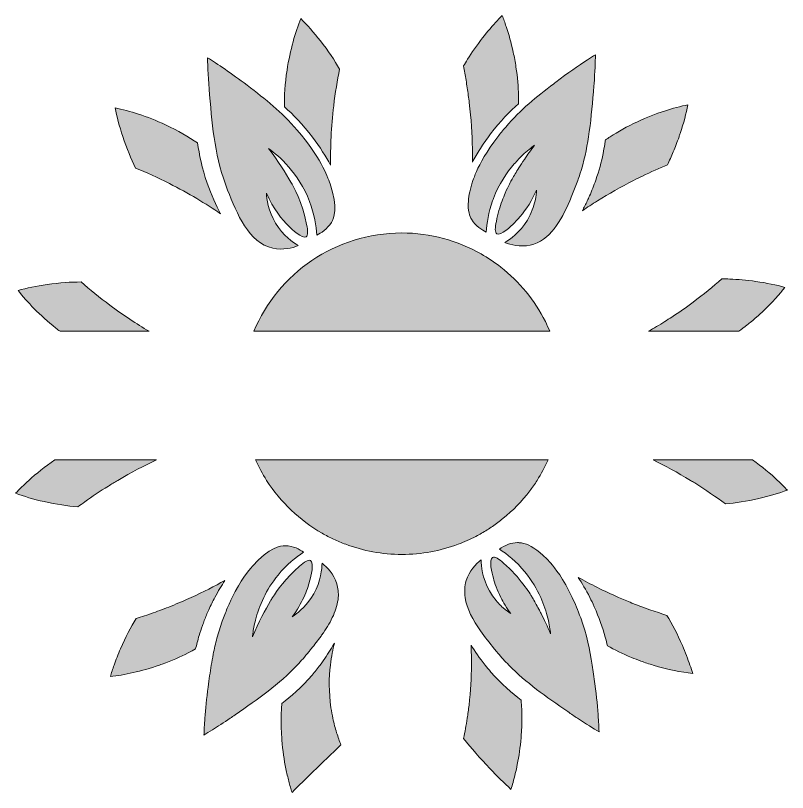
# Model space of a CAD drawing. Header units: inches. Extents: x -69 to 116, y 26 to 233.
# Drawn here: x -68.8 to 115.7, y 33.9 to 219.5 of the extents above; entities that cross this region are included whole.
import ezdxf

# ---------------------------------------------------------------- set-up
doc = ezdxf.new("R2010")
doc.units = ezdxf.units.IN
doc.header["$MEASUREMENT"] = 0
doc.layers.add('Layer 1', color=7, linetype='Continuous')

# ---------------------------------------------------------------- blocks, each defined once
blk = doc.blocks.new('block 3')
at = {"layer": 'Layer 1', "true_color": 0xfcbc38}
h = blk.add_hatch(color=40, dxfattribs=at)
h.dxf.hatch_style = 2
edge = h.paths.add_edge_path()
edge.add_spline(control_points=[(43.67, 167.76), (43.8, 169.8), (44.19, 172.39), (45.21, 175.23), (45.27, 175.41), (45.33, 175.6), (45.41, 175.79), (46.72, 179.22), (48.56, 181.94), (50.38, 184.03), (51.06, 184.82), (51.74, 185.51), (52.38, 186.12), (53.46, 187.13), (54.44, 187.91), (55.2, 188.47), (54.31, 187.3), (53.51, 186.18), (52.79, 185.12), (52.31, 184.41), (51.87, 183.73), (51.46, 183.08), (50.85, 182.11), (50.32, 181.2), (49.85, 180.39), (49.59, 179.92), (48.93, 178.76), (48.21, 177.07), (47.97, 176.51), (47.73, 175.89), (47.48, 175.23), (46.96, 173.79), (46.46, 172.13), (46.1, 170.29), (45.81, 168.84), (45.69, 167.68), (46.22, 167.35), (47.16, 166.77), (49.59, 169.15), (50.41, 169.96), (51.57, 171.09), (53.04, 172.79), (54.43, 175.23), (54.88, 176), (55.31, 176.86), (55.72, 177.79), (55.69, 177.18), (55.59, 176.28), (55.35, 175.23), (55.05, 173.88), (54.51, 172.28), (53.51, 170.62), (51.7, 167.6), (49.33, 165.97), (48.13, 165.25), (49.58, 164.69), (51.77, 164.1), (54.16, 164.64), (58.89, 165.69), (61.6, 170.47), (63.63, 175.23), (64.11, 176.34), (64.55, 177.45), (64.97, 178.51), (65.38, 179.54), (65.74, 180.55), (66.06, 181.55), (67.03, 184.57), (67.67, 187.51), (68.13, 190.5), (68.66, 193.94), (68.97, 197.46), (69.29, 201.25), (69.35, 201.93), (69.4, 202.57), (69.45, 203.2), (69.65, 206), (69.75, 208.37), (69.79, 210.13), (69.2, 209.76), (68.55, 209.35), (67.85, 208.89), (65.74, 207.52), (63.16, 205.75), (60.32, 203.57), (60.15, 203.44), (60, 203.32), (59.83, 203.2), (55.56, 199.92), (52.06, 197.19), (48.33, 192.81), (47.65, 192.01), (47.02, 191.25), (46.45, 190.5), (43.76, 187.02), (42.23, 184.18), (41.34, 182.19), (40.94, 181.29), (40.68, 180.56), (40.5, 180.03), (39.83, 178.06), (39.52, 176.49), (39.42, 175.23), (39.21, 172.76), (39.8, 171.47), (40.18, 170.81), (41.15, 169.15), (42.65, 168.24), (43.67, 167.76)], knot_values=[0, 0, 0, 0, 1, 1, 1, 2, 2, 2, 3, 3, 3, 4, 4, 4, 5, 5, 5, 6, 6, 6, 7, 7, 7, 8, 8, 8, 9, 9, 9, 10, 10, 10, 11, 11, 11, 12, 12, 12, 13, 13, 13, 14, 14, 14, 15, 15, 15, 16, 16, 16, 17, 17, 17, 18, 18, 18, 19, 19, 19, 20, 20, 20, 21, 21, 21, 22, 22, 22, 23, 23, 23, 24, 24, 24, 25, 25, 25, 26, 26, 26, 27, 27, 27, 28, 28, 28, 29, 29, 29, 30, 30, 30, 31, 31, 31, 32, 32, 32, 33, 33, 33, 34, 34, 34, 35, 35, 35, 36, 36, 36, 36], degree=3, periodic=1)
h = blk.add_hatch(color=40, dxfattribs=at)
h.dxf.hatch_style = 2
edge = h.paths.add_edge_path()
edge.add_spline(control_points=[(-18.12, 177.77), (-15.9, 172.16), (-13.14, 165.2), (-7.31, 163.89), (-4.91, 163.36), (-2.72, 163.94), (-1.27, 164.51), (-2.47, 165.23), (-4.84, 166.86), (-6.66, 169.88), (-8.44, 172.85), (-8.79, 175.66), (-8.87, 177.05), (-7.17, 173.18), (-5.08, 170.71), (-3.55, 169.22), (-2.74, 168.41), (-0.31, 166.03), (0.63, 166.61), (1.16, 166.93), (1.04, 168.09), (0.75, 169.55), (-0.28, 174.8), (-2.45, 178.69), (-3, 179.65), (-4.23, 181.82), (-5.98, 184.62), (-8.34, 187.72), (-5.92, 185.94), (-1.17, 181.91), (1.45, 175.05), (2.61, 171.99), (3.05, 169.19), (3.18, 167.02), (4.2, 167.5), (5.7, 168.41), (6.67, 170.07), (7.25, 171.06), (8.32, 173.48), (6.36, 179.29), (5.7, 181.24), (3.87, 185.8), (-1.47, 192.07), (-5.34, 196.61), (-8.96, 199.38), (-13.47, 202.83), (-17.26, 205.73), (-20.57, 207.91), (-22.93, 209.39), (-22.88, 207.23), (-22.76, 204.17), (-22.44, 200.51), (-21.73, 192.31), (-21.13, 185.4), (-18.12, 177.77)], knot_values=[0, 0, 0, 0, 1, 1, 1, 2, 2, 2, 3, 3, 3, 4, 4, 4, 5, 5, 5, 6, 6, 6, 7, 7, 7, 8, 8, 8, 9, 9, 9, 10, 10, 10, 11, 11, 11, 12, 12, 12, 13, 13, 13, 14, 14, 14, 15, 15, 15, 16, 16, 16, 17, 17, 17, 18, 18, 18, 18], degree=3, periodic=1)
h = blk.add_hatch(color=40, dxfattribs=at)
h.dxf.hatch_style = 2
edge = h.paths.add_edge_path()
edge.add_spline(control_points=[(70.53, 50.7), (70.51, 50.99), (70.49, 51.29), (70.47, 51.59), (70.32, 53.92), (70.07, 56.69), (69.65, 59.8), (69.44, 61.37), (69.23, 62.84), (69.01, 64.29), (68.43, 68.02), (67.71, 71.5), (66.26, 75.55), (65.59, 77.4), (64.91, 79.02), (64.24, 80.45), (62.11, 85), (60.09, 87.51), (59.05, 88.69), (56.61, 91.43), (54.69, 92.63), (53.29, 93.15), (52.83, 93.32), (52.42, 93.42), (52.07, 93.47), (51.72, 93.53), (51.42, 93.54), (51.19, 93.54), (50.39, 93.53), (49.65, 93.37), (49, 93.15), (48.1, 92.83), (47.35, 92.4), (46.82, 92.02), (48.64, 90.82), (50.85, 89.06), (52.93, 86.53), (54.59, 84.5), (55.8, 82.43), (56.69, 80.45), (57.49, 78.67), (58.03, 76.97), (58.4, 75.48), (58.77, 73.99), (58.96, 72.7), (59.07, 71.74), (58.31, 73.54), (57.54, 75.16), (56.8, 76.61), (56.62, 76.97), (56.43, 77.32), (56.25, 77.65), (55.71, 78.67), (55.19, 79.58), (54.71, 80.39), (54.7, 80.41), (54.69, 80.43), (54.68, 80.45), (54.07, 81.48), (51.78, 85.21), (47.81, 88.65), (46.69, 89.63), (45.74, 90.31), (45.19, 90.01), (44.23, 89.48), (45.09, 86.19), (45.38, 85.08), (45.71, 83.84), (46.24, 82.25), (47.15, 80.45), (47.76, 79.24), (48.54, 77.94), (49.55, 76.58), (49.08, 76.88), (48.43, 77.34), (47.71, 77.98), (47.35, 78.3), (46.98, 78.67), (46.6, 79.08), (46.22, 79.49), (45.84, 79.94), (45.46, 80.45), (45.1, 80.94), (44.75, 81.47), (44.42, 82.06), (42.7, 85.13), (42.46, 88), (42.43, 89.4), (41.22, 88.42), (39.62, 86.81), (38.9, 84.46), (38.49, 83.13), (38.44, 81.78), (38.64, 80.45), (39.04, 77.72), (40.53, 75.02), (42.29, 72.5), (43.34, 70.99), (44.5, 69.55), (45.58, 68.19), (45.87, 67.84), (46.15, 67.5), (46.44, 67.16), (47.3, 66.14), (48.17, 65.19), (49.06, 64.29), (49.06, 64.29), (49.06, 64.29), (49.06, 64.29), (53.28, 60.02), (57.9, 56.81), (63.18, 53.16), (63.98, 52.6), (64.75, 52.08), (65.49, 51.59), (67.53, 50.24), (69.29, 49.14), (70.64, 48.32), (70.61, 49.04), (70.58, 49.84), (70.53, 50.7)], knot_values=[0, 0, 0, 0, 1, 1, 1, 2, 2, 2, 3, 3, 3, 4, 4, 4, 5, 5, 5, 6, 6, 6, 7, 7, 7, 8, 8, 8, 9, 9, 9, 10, 10, 10, 11, 11, 11, 12, 12, 12, 13, 13, 13, 14, 14, 14, 15, 15, 15, 16, 16, 16, 17, 17, 17, 18, 18, 18, 19, 19, 19, 20, 20, 20, 21, 21, 21, 22, 22, 22, 23, 23, 23, 24, 24, 24, 25, 25, 25, 26, 26, 26, 27, 27, 27, 28, 28, 28, 29, 29, 29, 30, 30, 30, 31, 31, 31, 32, 32, 32, 33, 33, 33, 34, 34, 34, 35, 35, 35, 36, 36, 36, 37, 37, 37, 38, 38, 38, 39, 39, 39, 40, 40, 40, 40], degree=3, periodic=1)
h = blk.add_hatch(color=40, dxfattribs=at)
h.dxf.hatch_style = 2
edge = h.paths.add_edge_path()
edge.add_spline(control_points=[(4.43, 88.65), (4.4, 87.26), (4.16, 84.39), (2.44, 81.31), (2.27, 81.01), (2.09, 80.73), (1.91, 80.45), (0.3, 77.97), (-1.64, 76.52), (-2.69, 75.83), (-1.47, 77.48), (-0.59, 79.04), (0.06, 80.45), (0.76, 81.95), (1.19, 83.27), (1.47, 84.34), (1.76, 85.45), (2.63, 88.74), (1.66, 89.26), (1.11, 89.56), (0.17, 88.88), (-0.96, 87.91), (-4.25, 85.06), (-6.39, 82), (-7.37, 80.45), (-7.59, 80.1), (-7.76, 79.82), (-7.86, 79.64), (-9.13, 77.49), (-10.7, 74.59), (-12.22, 71), (-12.19, 71.25), (-12.15, 71.53), (-12.11, 71.83), (-11.98, 72.74), (-11.78, 73.83), (-11.47, 75.05), (-11.05, 76.67), (-10.43, 78.52), (-9.49, 80.45), (-8.64, 82.2), (-7.53, 84.01), (-6.08, 85.78), (-4, 88.32), (-1.78, 90.08), (0.04, 91.28), (-0.88, 91.92), (-2.42, 92.78), (-4.34, 92.79), (-5.49, 92.8), (-8.12, 92.52), (-12.19, 87.95), (-13.18, 86.84), (-15.03, 84.53), (-17.03, 80.45), (-17.42, 79.65), (-17.82, 78.79), (-18.21, 77.85), (-18.41, 77.38), (-18.61, 76.89), (-18.81, 76.38), (-19.01, 75.88), (-19.21, 75.35), (-19.4, 74.81), (-19.91, 73.39), (-20.33, 72.04), (-20.69, 70.73), (-21.04, 69.42), (-21.33, 68.14), (-21.58, 66.86), (-21.75, 66), (-21.9, 65.15), (-22.04, 64.29), (-22.31, 62.61), (-22.54, 60.89), (-22.79, 59.05), (-23.17, 56.27), (-23.41, 53.76), (-23.56, 51.59), (-23.62, 50.83), (-23.66, 50.12), (-23.7, 49.45), (-23.74, 48.78), (-23.77, 48.15), (-23.79, 47.58), (-23.19, 47.94), (-22.51, 48.36), (-21.77, 48.82), (-20.53, 49.6), (-19.09, 50.53), (-17.53, 51.59), (-17.13, 51.86), (-16.74, 52.13), (-16.33, 52.41), (-10.75, 56.28), (-5.89, 59.64), (-1.49, 64.29), (-1.02, 64.78), (-0.55, 65.29), (-0.09, 65.82), (0.37, 66.34), (0.82, 66.89), (1.27, 67.45), (1.46, 67.69), (1.65, 67.93), (1.85, 68.17), (2.63, 69.15), (3.43, 70.17), (4.19, 71.22), (4.38, 71.49), (4.56, 71.75), (4.75, 72.02), (5.67, 73.36), (6.51, 74.74), (7.14, 76.15), (7.77, 77.56), (8.2, 79), (8.31, 80.45), (8.39, 81.54), (8.29, 82.63), (7.95, 83.72), (7.23, 86.07), (5.64, 87.67), (4.43, 88.65)], knot_values=[0, 0, 0, 0, 1, 1, 1, 2, 2, 2, 3, 3, 3, 4, 4, 4, 5, 5, 5, 6, 6, 6, 7, 7, 7, 8, 8, 8, 9, 9, 9, 10, 10, 10, 11, 11, 11, 12, 12, 12, 13, 13, 13, 14, 14, 14, 15, 15, 15, 16, 16, 16, 17, 17, 17, 18, 18, 18, 19, 19, 19, 20, 20, 20, 21, 21, 21, 22, 22, 22, 23, 23, 23, 24, 24, 24, 25, 25, 25, 26, 26, 26, 27, 27, 27, 28, 28, 28, 29, 29, 29, 30, 30, 30, 31, 31, 31, 32, 32, 32, 33, 33, 33, 34, 34, 34, 35, 35, 35, 36, 36, 36, 37, 37, 37, 38, 38, 38, 39, 39, 39, 40, 40, 40, 41, 41, 41, 41], degree=3, periodic=1)
at = {"layer": 'Layer 1', "lineweight": 0}
for points, knots in [([(43.67, 167.76), (43.8, 169.8), (44.19, 172.39), (45.21, 175.23), (45.27, 175.41), (45.33, 175.6), (45.41, 175.79), (46.72, 179.22), (48.56, 181.94), (50.38, 184.03), (51.06, 184.82), (51.74, 185.51), (52.38, 186.12), (53.46, 187.13), (54.44, 187.91), (55.2, 188.47), (54.31, 187.3), (53.51, 186.18), (52.79, 185.12), (52.31, 184.41), (51.87, 183.73), (51.46, 183.08), (50.85, 182.11), (50.32, 181.2), (49.85, 180.39), (49.59, 179.92), (48.93, 178.76), (48.21, 177.07), (47.97, 176.51), (47.73, 175.89), (47.48, 175.23), (46.96, 173.79), (46.46, 172.13), (46.1, 170.29), (45.81, 168.84), (45.69, 167.68), (46.22, 167.35), (47.16, 166.77), (49.59, 169.15), (50.41, 169.96), (51.57, 171.09), (53.04, 172.79), (54.43, 175.23), (54.88, 176), (55.31, 176.86), (55.72, 177.79), (55.69, 177.18), (55.59, 176.28), (55.35, 175.23), (55.05, 173.88), (54.51, 172.28), (53.51, 170.62), (51.7, 167.6), (49.33, 165.97), (48.13, 165.25), (49.58, 164.69), (51.77, 164.1), (54.16, 164.64), (58.89, 165.69), (61.6, 170.47), (63.63, 175.23), (64.11, 176.34), (64.55, 177.45), (64.97, 178.51), (65.38, 179.54), (65.74, 180.55), (66.06, 181.55), (67.03, 184.57), (67.67, 187.51), (68.13, 190.5), (68.66, 193.94), (68.97, 197.46), (69.29, 201.25), (69.35, 201.93), (69.4, 202.57), (69.45, 203.2), (69.65, 206), (69.75, 208.37), (69.79, 210.13), (69.2, 209.76), (68.55, 209.35), (67.85, 208.89), (65.74, 207.52), (63.16, 205.75), (60.32, 203.57), (60.15, 203.44), (60, 203.32), (59.83, 203.2), (55.56, 199.92), (52.06, 197.19), (48.33, 192.81), (47.65, 192.01), (47.02, 191.25), (46.45, 190.5), (43.76, 187.02), (42.23, 184.18), (41.34, 182.19), (40.94, 181.29), (40.68, 180.56), (40.5, 180.03), (39.83, 178.06), (39.52, 176.49), (39.42, 175.23), (39.21, 172.76), (39.8, 171.47), (40.18, 170.81), (41.15, 169.15), (42.65, 168.24), (43.67, 167.76)], [0, 0, 0, 0, 1, 1, 1, 2, 2, 2, 3, 3, 3, 4, 4, 4, 5, 5, 5, 6, 6, 6, 7, 7, 7, 8, 8, 8, 9, 9, 9, 10, 10, 10, 11, 11, 11, 12, 12, 12, 13, 13, 13, 14, 14, 14, 15, 15, 15, 16, 16, 16, 17, 17, 17, 18, 18, 18, 19, 19, 19, 20, 20, 20, 21, 21, 21, 22, 22, 22, 23, 23, 23, 24, 24, 24, 25, 25, 25, 26, 26, 26, 27, 27, 27, 28, 28, 28, 29, 29, 29, 30, 30, 30, 31, 31, 31, 32, 32, 32, 33, 33, 33, 34, 34, 34, 35, 35, 35, 36, 36, 36, 36]), ([(-18.12, 177.77), (-15.9, 172.16), (-13.14, 165.2), (-7.31, 163.89), (-4.91, 163.36), (-2.72, 163.94), (-1.27, 164.51), (-2.47, 165.23), (-4.84, 166.86), (-6.66, 169.88), (-8.44, 172.85), (-8.79, 175.66), (-8.87, 177.05), (-7.17, 173.18), (-5.08, 170.71), (-3.55, 169.22), (-2.74, 168.41), (-0.31, 166.03), (0.63, 166.61), (1.16, 166.93), (1.04, 168.09), (0.75, 169.55), (-0.28, 174.8), (-2.45, 178.69), (-3, 179.65), (-4.23, 181.82), (-5.98, 184.62), (-8.34, 187.72), (-5.92, 185.94), (-1.17, 181.91), (1.45, 175.05), (2.61, 171.99), (3.05, 169.19), (3.18, 167.02), (4.2, 167.5), (5.7, 168.41), (6.67, 170.07), (7.25, 171.06), (8.32, 173.48), (6.36, 179.29), (5.7, 181.24), (3.87, 185.8), (-1.47, 192.07), (-5.34, 196.61), (-8.96, 199.38), (-13.47, 202.83), (-17.26, 205.73), (-20.57, 207.91), (-22.93, 209.39), (-22.88, 207.23), (-22.76, 204.17), (-22.44, 200.51), (-21.73, 192.31), (-21.13, 185.4), (-18.12, 177.77)], [0, 0, 0, 0, 1, 1, 1, 2, 2, 2, 3, 3, 3, 4, 4, 4, 5, 5, 5, 6, 6, 6, 7, 7, 7, 8, 8, 8, 9, 9, 9, 10, 10, 10, 11, 11, 11, 12, 12, 12, 13, 13, 13, 14, 14, 14, 15, 15, 15, 16, 16, 16, 17, 17, 17, 18, 18, 18, 18]), ([(70.53, 50.7), (70.51, 50.99), (70.49, 51.29), (70.47, 51.59), (70.32, 53.92), (70.07, 56.69), (69.65, 59.8), (69.44, 61.37), (69.23, 62.84), (69.01, 64.29), (68.43, 68.02), (67.71, 71.5), (66.26, 75.55), (65.59, 77.4), (64.91, 79.02), (64.24, 80.45), (62.11, 85), (60.09, 87.51), (59.05, 88.69), (56.61, 91.43), (54.69, 92.63), (53.29, 93.15), (52.83, 93.32), (52.42, 93.42), (52.07, 93.47), (51.72, 93.53), (51.42, 93.54), (51.19, 93.54), (50.39, 93.53), (49.65, 93.37), (49, 93.15), (48.1, 92.83), (47.35, 92.4), (46.82, 92.02), (48.64, 90.82), (50.85, 89.06), (52.93, 86.53), (54.59, 84.5), (55.8, 82.43), (56.69, 80.45), (57.49, 78.67), (58.03, 76.97), (58.4, 75.48), (58.77, 73.99), (58.96, 72.7), (59.07, 71.74), (58.31, 73.54), (57.54, 75.16), (56.8, 76.61), (56.62, 76.97), (56.43, 77.32), (56.25, 77.65), (55.71, 78.67), (55.19, 79.58), (54.71, 80.39), (54.7, 80.41), (54.69, 80.43), (54.68, 80.45), (54.07, 81.48), (51.78, 85.21), (47.81, 88.65), (46.69, 89.63), (45.74, 90.31), (45.19, 90.01), (44.23, 89.48), (45.09, 86.19), (45.38, 85.08), (45.71, 83.84), (46.24, 82.25), (47.15, 80.45), (47.76, 79.24), (48.54, 77.94), (49.55, 76.58), (49.08, 76.88), (48.43, 77.34), (47.71, 77.98), (47.35, 78.3), (46.98, 78.67), (46.6, 79.08), (46.22, 79.49), (45.84, 79.94), (45.46, 80.45), (45.1, 80.94), (44.75, 81.47), (44.42, 82.06), (42.7, 85.13), (42.46, 88), (42.43, 89.4), (41.22, 88.42), (39.62, 86.81), (38.9, 84.46), (38.49, 83.13), (38.44, 81.78), (38.64, 80.45), (39.04, 77.72), (40.53, 75.02), (42.29, 72.5), (43.34, 70.99), (44.5, 69.55), (45.58, 68.19), (45.87, 67.84), (46.15, 67.5), (46.44, 67.16), (47.3, 66.14), (48.17, 65.19), (49.06, 64.29), (49.06, 64.29), (49.06, 64.29), (49.06, 64.29), (53.28, 60.02), (57.9, 56.81), (63.18, 53.16), (63.98, 52.6), (64.75, 52.08), (65.49, 51.59), (67.53, 50.24), (69.29, 49.14), (70.64, 48.32), (70.61, 49.04), (70.58, 49.84), (70.53, 50.7)], [0, 0, 0, 0, 1, 1, 1, 2, 2, 2, 3, 3, 3, 4, 4, 4, 5, 5, 5, 6, 6, 6, 7, 7, 7, 8, 8, 8, 9, 9, 9, 10, 10, 10, 11, 11, 11, 12, 12, 12, 13, 13, 13, 14, 14, 14, 15, 15, 15, 16, 16, 16, 17, 17, 17, 18, 18, 18, 19, 19, 19, 20, 20, 20, 21, 21, 21, 22, 22, 22, 23, 23, 23, 24, 24, 24, 25, 25, 25, 26, 26, 26, 27, 27, 27, 28, 28, 28, 29, 29, 29, 30, 30, 30, 31, 31, 31, 32, 32, 32, 33, 33, 33, 34, 34, 34, 35, 35, 35, 36, 36, 36, 37, 37, 37, 38, 38, 38, 39, 39, 39, 40, 40, 40, 40]), ([(4.43, 88.65), (4.4, 87.26), (4.16, 84.39), (2.44, 81.31), (2.27, 81.01), (2.09, 80.73), (1.91, 80.45), (0.3, 77.97), (-1.64, 76.52), (-2.69, 75.83), (-1.47, 77.48), (-0.59, 79.04), (0.06, 80.45), (0.76, 81.95), (1.19, 83.27), (1.47, 84.34), (1.76, 85.45), (2.63, 88.74), (1.66, 89.26), (1.11, 89.56), (0.17, 88.88), (-0.96, 87.91), (-4.25, 85.06), (-6.39, 82), (-7.37, 80.45), (-7.59, 80.1), (-7.76, 79.82), (-7.86, 79.64), (-9.13, 77.49), (-10.7, 74.59), (-12.22, 71), (-12.19, 71.25), (-12.15, 71.53), (-12.11, 71.83), (-11.98, 72.74), (-11.78, 73.83), (-11.47, 75.05), (-11.05, 76.67), (-10.43, 78.52), (-9.49, 80.45), (-8.64, 82.2), (-7.53, 84.01), (-6.08, 85.78), (-4, 88.32), (-1.78, 90.08), (0.04, 91.28), (-0.88, 91.92), (-2.42, 92.78), (-4.34, 92.79), (-5.49, 92.8), (-8.12, 92.52), (-12.19, 87.95), (-13.18, 86.84), (-15.03, 84.53), (-17.03, 80.45), (-17.42, 79.65), (-17.82, 78.79), (-18.21, 77.85), (-18.41, 77.38), (-18.61, 76.89), (-18.81, 76.38), (-19.01, 75.88), (-19.21, 75.35), (-19.4, 74.81), (-19.91, 73.39), (-20.33, 72.04), (-20.69, 70.73), (-21.04, 69.42), (-21.33, 68.14), (-21.58, 66.86), (-21.75, 66), (-21.9, 65.15), (-22.04, 64.29), (-22.31, 62.61), (-22.54, 60.89), (-22.79, 59.05), (-23.17, 56.27), (-23.41, 53.76), (-23.56, 51.59), (-23.62, 50.83), (-23.66, 50.12), (-23.7, 49.45), (-23.74, 48.78), (-23.77, 48.15), (-23.79, 47.58), (-23.19, 47.94), (-22.51, 48.36), (-21.77, 48.82), (-20.53, 49.6), (-19.09, 50.53), (-17.53, 51.59), (-17.13, 51.86), (-16.74, 52.13), (-16.33, 52.41), (-10.75, 56.28), (-5.89, 59.64), (-1.49, 64.29), (-1.02, 64.78), (-0.55, 65.29), (-0.09, 65.82), (0.37, 66.34), (0.82, 66.89), (1.27, 67.45), (1.46, 67.69), (1.65, 67.93), (1.85, 68.17), (2.63, 69.15), (3.43, 70.17), (4.19, 71.22), (4.38, 71.49), (4.56, 71.75), (4.75, 72.02), (5.67, 73.36), (6.51, 74.74), (7.14, 76.15), (7.77, 77.56), (8.2, 79), (8.31, 80.45), (8.39, 81.54), (8.29, 82.63), (7.95, 83.72), (7.23, 86.07), (5.64, 87.67), (4.43, 88.65)], [0, 0, 0, 0, 1, 1, 1, 2, 2, 2, 3, 3, 3, 4, 4, 4, 5, 5, 5, 6, 6, 6, 7, 7, 7, 8, 8, 8, 9, 9, 9, 10, 10, 10, 11, 11, 11, 12, 12, 12, 13, 13, 13, 14, 14, 14, 15, 15, 15, 16, 16, 16, 17, 17, 17, 18, 18, 18, 19, 19, 19, 20, 20, 20, 21, 21, 21, 22, 22, 22, 23, 23, 23, 24, 24, 24, 25, 25, 25, 26, 26, 26, 27, 27, 27, 28, 28, 28, 29, 29, 29, 30, 30, 30, 31, 31, 31, 32, 32, 32, 33, 33, 33, 34, 34, 34, 35, 35, 35, 36, 36, 36, 37, 37, 37, 38, 38, 38, 39, 39, 39, 40, 40, 40, 41, 41, 41, 41])]:
    blk.add_open_spline(points, degree=3, knots=knots, dxfattribs=at)
blk = doc.blocks.new('block 4')
at = {"layer": 'Layer 1', "true_color": 0x965f44}
h = blk.add_hatch(color=25, dxfattribs=at)
h.dxf.hatch_style = 2
edge = h.paths.add_edge_path()
edge.add_spline(control_points=[(57.82, 146.37), (55.25, 151.46), (51.59, 155.9), (47.14, 159.38), (45.65, 160.54), (44.08, 161.6), (42.43, 162.53), (36.85, 165.7), (30.39, 167.53), (23.51, 167.53), (23.51, 167.53), (23.51, 167.53), (23.51, 167.53), (7.59, 167.53), (-6.07, 157.84), (-11.89, 144.04), (-11.89, 144.04), (58.86, 144.04), (58.86, 144.04), (58.53, 144.83), (58.2, 145.61), (57.82, 146.37)], knot_values=[0, 0, 0, 0, 1, 1, 1, 2, 2, 2, 3, 3, 3, 4, 4, 4, 5, 5, 5, 6, 6, 6, 7, 7, 7, 7], degree=3, periodic=1)
h = blk.add_hatch(color=25, dxfattribs=at)
h.dxf.hatch_style = 2
edge = h.paths.add_edge_path()
edge.add_spline(control_points=[(-8.81, 108.42), (-5.48, 103.22), (-0.92, 98.87), (4.46, 95.79), (5.36, 95.28), (6.27, 94.8), (7.21, 94.36), (7.68, 94.14), (8.16, 93.92), (8.64, 93.72), (9.12, 93.52), (9.6, 93.33), (10.09, 93.15), (10.09, 93.15), (10.09, 93.15), (10.09, 93.15), (14.27, 91.59), (18.79, 90.73), (23.51, 90.73), (28.23, 90.73), (32.76, 91.58), (36.94, 93.15), (36.94, 93.15), (36.94, 93.15), (36.94, 93.15), (38.41, 93.69), (39.83, 94.33), (41.21, 95.05), (42.13, 95.53), (43.02, 96.04), (43.9, 96.59), (44.77, 97.14), (45.62, 97.72), (46.44, 98.33), (46.85, 98.64), (47.26, 98.96), (47.66, 99.28), (50.05, 101.22), (52.21, 103.44), (54.07, 105.9), (54.69, 106.71), (55.28, 107.56), (55.84, 108.42), (56.84, 109.98), (57.69, 111.62), (58.46, 113.31), (58.46, 113.31), (-11.43, 113.31), (-11.43, 113.31), (-10.66, 111.62), (-9.81, 109.97), (-8.81, 108.42)], knot_values=[0, 0, 0, 0, 1, 1, 1, 2, 2, 2, 3, 3, 3, 4, 4, 4, 5, 5, 5, 6, 6, 6, 7, 7, 7, 8, 8, 8, 9, 9, 9, 10, 10, 10, 11, 11, 11, 12, 12, 12, 13, 13, 13, 14, 14, 14, 15, 15, 15, 16, 16, 16, 17, 17, 17, 17], degree=3, periodic=1)
at = {"layer": 'Layer 1', "lineweight": 0}
for points, knots in [([(57.82, 146.37), (55.25, 151.46), (51.59, 155.9), (47.14, 159.38), (45.65, 160.54), (44.08, 161.6), (42.43, 162.53), (36.85, 165.7), (30.39, 167.53), (23.51, 167.53), (23.51, 167.53), (23.51, 167.53), (23.51, 167.53), (7.59, 167.53), (-6.07, 157.84), (-11.89, 144.04), (-11.89, 144.04), (58.86, 144.04), (58.86, 144.04), (58.53, 144.83), (58.2, 145.61), (57.82, 146.37)], [0, 0, 0, 0, 1, 1, 1, 2, 2, 2, 3, 3, 3, 4, 4, 4, 5, 5, 5, 6, 6, 6, 7, 7, 7, 7]), ([(-8.81, 108.42), (-5.48, 103.22), (-0.92, 98.87), (4.46, 95.79), (5.36, 95.28), (6.27, 94.8), (7.21, 94.36), (7.68, 94.14), (8.16, 93.92), (8.64, 93.72), (9.12, 93.52), (9.6, 93.33), (10.09, 93.15), (10.09, 93.15), (10.09, 93.15), (10.09, 93.15), (14.27, 91.59), (18.79, 90.73), (23.51, 90.73), (28.23, 90.73), (32.76, 91.58), (36.94, 93.15), (36.94, 93.15), (36.94, 93.15), (36.94, 93.15), (38.41, 93.69), (39.83, 94.33), (41.21, 95.05), (42.13, 95.53), (43.02, 96.04), (43.9, 96.59), (44.77, 97.14), (45.62, 97.72), (46.44, 98.33), (46.85, 98.64), (47.26, 98.96), (47.66, 99.28), (50.05, 101.22), (52.21, 103.44), (54.07, 105.9), (54.69, 106.71), (55.28, 107.56), (55.84, 108.42), (56.84, 109.98), (57.69, 111.62), (58.46, 113.31), (58.46, 113.31), (-11.43, 113.31), (-11.43, 113.31), (-10.66, 111.62), (-9.81, 109.97), (-8.81, 108.42)], [0, 0, 0, 0, 1, 1, 1, 2, 2, 2, 3, 3, 3, 4, 4, 4, 5, 5, 5, 6, 6, 6, 7, 7, 7, 8, 8, 8, 9, 9, 9, 10, 10, 10, 11, 11, 11, 12, 12, 12, 13, 13, 13, 14, 14, 14, 15, 15, 15, 16, 16, 16, 17, 17, 17, 17])]:
    blk.add_open_spline(points, degree=3, knots=knots, dxfattribs=at)
blk = doc.blocks.new('block 5')
at = {"layer": 'Layer 1', "true_color": 0xffcc25}
h = blk.add_hatch(color=40, dxfattribs=at)
h.dxf.hatch_style = 2
edge = h.paths.add_edge_path()
edge.add_spline(control_points=[(39.4, 200.38), (39.48, 199.82), (39.55, 199.25), (39.62, 198.67), (40.08, 194.77), (40.31, 191.1), (40.37, 187.69), (40.38, 187.14), (40.39, 186.59), (40.39, 186.05), (40.39, 185.52), (40.39, 184.98), (40.38, 184.46), (40.38, 184.46), (40.38, 184.46), (40.38, 184.46), (40.93, 185.48), (41.55, 186.56), (42.27, 187.69), (42.98, 188.82), (43.79, 189.99), (44.7, 191.19), (47, 194.22), (49.36, 196.6), (51.42, 198.42), (51.43, 199.05), (51.42, 199.71), (51.4, 200.38), (51.34, 202.46), (51.16, 204.74), (50.79, 207.17), (50.6, 208.4), (50.39, 209.58), (50.14, 210.71), (49.65, 212.97), (49.06, 215.03), (48.44, 216.87), (48.13, 217.8), (47.81, 218.67), (47.49, 219.48), (47.11, 219.1), (46.73, 218.71), (46.35, 218.3), (45.19, 217.06), (43.99, 215.68), (42.8, 214.15), (41.41, 212.38), (40.21, 210.65), (39.19, 209.02), (38.85, 208.48), (38.53, 207.95), (38.23, 207.43), (38.45, 206.32), (38.66, 205.18), (38.86, 204), (39.05, 202.83), (39.24, 201.62), (39.4, 200.38)], knot_values=[0, 0, 0, 0, 1, 1, 1, 2, 2, 2, 3, 3, 3, 4, 4, 4, 5, 5, 5, 6, 6, 6, 7, 7, 7, 8, 8, 8, 9, 9, 9, 10, 10, 10, 11, 11, 11, 12, 12, 12, 13, 13, 13, 14, 14, 14, 15, 15, 15, 16, 16, 16, 17, 17, 17, 18, 18, 18, 19, 19, 19, 19], degree=3, periodic=1)
h = blk.add_hatch(color=40, dxfattribs=at)
h.dxf.hatch_style = 2
edge = h.paths.add_edge_path()
edge.add_spline(control_points=[(2.16, 190.44), (3.97, 188.05), (5.38, 185.76), (6.47, 183.72), (6.42, 188), (6.62, 192.77), (7.23, 197.93), (7.6, 201.04), (8.08, 203.96), (8.63, 206.68), (7.41, 208.76), (5.91, 211.04), (4.06, 213.41), (2.46, 215.45), (0.87, 217.22), (-0.64, 218.74), (-1.91, 215.48), (-3.19, 211.34), (-3.93, 206.43), (-4.42, 203.2), (-4.58, 200.25), (-4.57, 197.68), (-2.51, 195.85), (-0.15, 193.47), (2.16, 190.44)], knot_values=[0, 0, 0, 0, 1, 1, 1, 2, 2, 2, 3, 3, 3, 4, 4, 4, 5, 5, 5, 6, 6, 6, 7, 7, 7, 8, 8, 8, 8], degree=3, periodic=1)
h = blk.add_hatch(color=40, dxfattribs=at)
h.dxf.hatch_style = 2
edge = h.paths.add_edge_path()
edge.add_spline(control_points=[(-40.12, 183.04), (-37.55, 181.99), (-34.85, 180.77), (-32.06, 179.35), (-27.43, 177.01), (-23.35, 174.53), (-19.81, 172.12), (-20.9, 174.15), (-22.03, 176.6), (-23.02, 179.43), (-24.26, 183.03), (-24.94, 186.31), (-25.31, 189.04), (-27.45, 190.47), (-29.99, 191.98), (-32.95, 193.36), (-37.45, 195.46), (-41.61, 196.69), (-45.03, 197.43), (-44.6, 195.34), (-44.01, 193.03), (-43.19, 190.57), (-42.24, 187.72), (-41.18, 185.2), (-40.12, 183.04)], knot_values=[0, 0, 0, 0, 1, 1, 1, 2, 2, 2, 3, 3, 3, 4, 4, 4, 5, 5, 5, 6, 6, 6, 7, 7, 7, 8, 8, 8, 8], degree=3, periodic=1)
h = blk.add_hatch(color=40, dxfattribs=at)
h.dxf.hatch_style = 2
edge = h.paths.add_edge_path()
edge.add_spline(control_points=[(78.91, 180.1), (79.61, 180.45), (80.31, 180.79), (80.99, 181.12), (83.05, 182.11), (85.05, 183), (86.98, 183.79), (87.21, 184.27), (87.45, 184.78), (87.69, 185.3), (88.16, 186.35), (88.63, 187.48), (89.09, 188.67), (89.32, 189.26), (89.54, 189.88), (89.76, 190.5), (89.85, 190.78), (89.95, 191.04), (90.04, 191.31), (90.86, 193.78), (91.45, 196.09), (91.88, 198.17), (88.46, 197.43), (84.3, 196.2), (79.81, 194.1), (77.34, 192.95), (75.18, 191.72), (73.28, 190.5), (72.91, 190.26), (72.52, 190.02), (72.17, 189.78), (72.12, 189.44), (72.07, 189.09), (72.01, 188.73), (71.9, 188.02), (71.76, 187.27), (71.6, 186.49), (71.2, 184.55), (70.65, 182.42), (69.87, 180.18), (69.4, 178.81), (68.89, 177.55), (68.37, 176.37), (68.19, 175.98), (68.02, 175.6), (67.84, 175.23), (67.45, 174.39), (67.05, 173.59), (66.66, 172.86), (67.81, 173.64), (69.03, 174.43), (70.29, 175.23), (72.92, 176.87), (75.79, 178.51), (78.91, 180.1)], knot_values=[0, 0, 0, 0, 1, 1, 1, 2, 2, 2, 3, 3, 3, 4, 4, 4, 5, 5, 5, 6, 6, 6, 7, 7, 7, 8, 8, 8, 9, 9, 9, 10, 10, 10, 11, 11, 11, 12, 12, 12, 13, 13, 13, 14, 14, 14, 15, 15, 15, 16, 16, 16, 17, 17, 17, 18, 18, 18, 18], degree=3, periodic=1)
h = blk.add_hatch(color=40, dxfattribs=at)
h.dxf.hatch_style = 2
edge = h.paths.add_edge_path()
edge.add_spline(control_points=[(86.36, 146.37), (85.04, 145.53), (83.76, 144.77), (82.5, 144.04), (82.5, 144.04), (104.05, 144.04), (104.05, 144.04), (104.71, 144.52), (105.38, 145.02), (106.05, 145.55), (106.39, 145.82), (106.72, 146.1), (107.04, 146.37), (107.47, 146.72), (107.88, 147.07), (108.28, 147.43), (109.49, 148.49), (110.59, 149.54), (111.59, 150.58), (111.92, 150.92), (112.25, 151.27), (112.56, 151.6), (113.18, 152.28), (113.76, 152.94), (114.3, 153.59), (114.57, 153.91), (114.83, 154.23), (115.08, 154.54), (113.02, 155.09), (110.69, 155.59), (108.12, 155.96), (105.89, 156.28), (103.8, 156.45), (101.88, 156.53), (101.24, 156.55), (100.62, 156.57), (100.02, 156.57), (97.93, 154.74), (95.63, 152.87), (93.12, 151.01), (91.39, 149.72), (89.69, 148.54), (88.02, 147.44), (87.46, 147.07), (86.91, 146.72), (86.36, 146.37)], knot_values=[0, 0, 0, 0, 1, 1, 1, 2, 2, 2, 3, 3, 3, 4, 4, 4, 5, 5, 5, 6, 6, 6, 7, 7, 7, 8, 8, 8, 9, 9, 9, 10, 10, 10, 11, 11, 11, 12, 12, 12, 13, 13, 13, 14, 14, 14, 15, 15, 15, 15], degree=3, periodic=1)
h = blk.add_hatch(color=40, dxfattribs=at)
h.dxf.hatch_style = 2
edge = h.paths.add_edge_path()
edge.add_spline(control_points=[(-59.19, 144.81), (-58.85, 144.54), (-58.52, 144.3), (-58.18, 144.04), (-58.18, 144.04), (-36.92, 144.04), (-36.92, 144.04), (-39.91, 145.82), (-43.05, 147.87), (-46.26, 150.26), (-48.78, 152.13), (-51.07, 154), (-53.16, 155.83), (-55.56, 155.81), (-58.29, 155.64), (-61.27, 155.21), (-63.84, 154.85), (-66.17, 154.34), (-68.23, 153.79), (-66.04, 151.07), (-63.08, 147.89), (-59.19, 144.81)], knot_values=[0, 0, 0, 0, 1, 1, 1, 2, 2, 2, 3, 3, 3, 4, 4, 4, 5, 5, 5, 6, 6, 6, 7, 7, 7, 7], degree=3, periodic=1)
h = blk.add_hatch(color=40, dxfattribs=at)
h.dxf.hatch_style = 2
edge = h.paths.add_edge_path()
edge.add_spline(control_points=[(-35.13, 113.31), (-35.13, 113.31), (-59.43, 113.31), (-59.43, 113.31), (-61.8, 111.7), (-63.87, 110.03), (-65.65, 108.42), (-66.83, 107.36), (-67.89, 106.31), (-68.82, 105.33), (-66.81, 104.61), (-64.53, 103.92), (-62, 103.35), (-59.07, 102.68), (-56.36, 102.29), (-53.97, 102.07), (-53.41, 102.49), (-52.84, 102.9), (-52.26, 103.32), (-50.51, 104.56), (-48.64, 105.82), (-46.64, 107.06), (-45.88, 107.53), (-45.13, 107.98), (-44.39, 108.42), (-41.17, 110.33), (-38.06, 111.93), (-35.13, 113.31)], knot_values=[0, 0, 0, 0, 1, 1, 1, 2, 2, 2, 3, 3, 3, 4, 4, 4, 5, 5, 5, 6, 6, 6, 7, 7, 7, 8, 8, 8, 9, 9, 9, 9], degree=3, periodic=1)
h = blk.add_hatch(color=40, dxfattribs=at)
h.dxf.hatch_style = 2
edge = h.paths.add_edge_path()
edge.add_spline(control_points=[(113.31, 108.42), (111.61, 110.02), (109.62, 111.68), (107.34, 113.31), (107.34, 113.31), (83.55, 113.31), (83.55, 113.31), (86.4, 111.92), (89.39, 110.3), (92.48, 108.42), (92.82, 108.22), (93.16, 108.02), (93.5, 107.8), (96.15, 106.15), (98.59, 104.47), (100.83, 102.82), (103.22, 103.03), (105.92, 103.42), (108.85, 104.09), (111.38, 104.66), (113.66, 105.36), (115.67, 106.07), (114.96, 106.82), (114.17, 107.62), (113.31, 108.42)], knot_values=[0, 0, 0, 0, 1, 1, 1, 2, 2, 2, 3, 3, 3, 4, 4, 4, 5, 5, 5, 6, 6, 6, 7, 7, 7, 8, 8, 8, 8], degree=3, periodic=1)
h = blk.add_hatch(color=40, dxfattribs=at)
h.dxf.hatch_style = 2
edge = h.paths.add_edge_path()
edge.add_spline(control_points=[(-31.64, 78.38), (-33.1, 77.8), (-34.52, 77.26), (-35.92, 76.77), (-37.31, 76.28), (-38.67, 75.83), (-40, 75.42), (-41.24, 73.37), (-42.53, 70.96), (-43.72, 68.2), (-44.02, 67.52), (-44.29, 66.86), (-44.54, 66.2), (-44.8, 65.55), (-45.03, 64.91), (-45.25, 64.29), (-45.59, 63.33), (-45.9, 62.41), (-46.16, 61.53), (-42.85, 61.94), (-38.83, 62.75), (-34.42, 64.29), (-34.42, 64.29), (-34.42, 64.29), (-34.42, 64.29), (-34.2, 64.36), (-33.99, 64.43), (-33.77, 64.51), (-31.47, 65.35), (-29.39, 66.27), (-27.55, 67.2), (-26.93, 67.51), (-26.34, 67.83), (-25.78, 68.14), (-25.55, 69.14), (-25.27, 70.22), (-24.93, 71.36), (-24.7, 72.12), (-24.44, 72.91), (-24.16, 73.72), (-24.01, 74.12), (-23.86, 74.53), (-23.7, 74.95), (-23.38, 75.78), (-23.03, 76.63), (-22.64, 77.5), (-22.4, 78.02), (-22.16, 78.53), (-21.92, 79.02), (-21.68, 79.51), (-21.43, 79.99), (-21.18, 80.45), (-20.39, 81.95), (-19.58, 83.31), (-18.8, 84.5), (-21.23, 83.14), (-23.91, 81.77), (-26.81, 80.45), (-28.36, 79.74), (-29.96, 79.05), (-31.64, 78.38)], knot_values=[0, 0, 0, 0, 1, 1, 1, 2, 2, 2, 3, 3, 3, 4, 4, 4, 5, 5, 5, 6, 6, 6, 7, 7, 7, 8, 8, 8, 9, 9, 9, 10, 10, 10, 11, 11, 11, 12, 12, 12, 13, 13, 13, 14, 14, 14, 15, 15, 15, 16, 16, 16, 17, 17, 17, 18, 18, 18, 19, 19, 19, 20, 20, 20, 20], degree=3, periodic=1)
h = blk.add_hatch(color=40, dxfattribs=at)
h.dxf.hatch_style = 2
edge = h.paths.add_edge_path()
edge.add_spline(control_points=[(90.58, 68.94), (89.38, 71.7), (88.09, 74.11), (86.85, 76.17), (84.2, 76.99), (81.4, 77.96), (78.5, 79.12), (77.41, 79.56), (76.36, 80), (75.33, 80.45), (71.78, 82), (68.55, 83.63), (65.65, 85.25), (66.56, 83.86), (67.51, 82.26), (68.43, 80.45), (68.79, 79.74), (69.15, 79.01), (69.49, 78.24), (70.66, 75.64), (71.5, 73.18), (72.1, 70.99), (72.31, 70.25), (72.48, 69.55), (72.63, 68.88), (74.32, 67.95), (76.25, 67), (78.4, 66.12), (79.12, 65.82), (79.86, 65.53), (80.63, 65.25), (81.62, 64.89), (82.59, 64.58), (83.54, 64.29), (83.54, 64.29), (83.54, 64.29), (83.54, 64.29), (87.06, 63.22), (90.29, 62.61), (93.02, 62.27), (92.82, 62.92), (92.6, 63.6), (92.37, 64.29), (91.87, 65.76), (91.28, 67.32), (90.58, 68.94)], knot_values=[0, 0, 0, 0, 1, 1, 1, 2, 2, 2, 3, 3, 3, 4, 4, 4, 5, 5, 5, 6, 6, 6, 7, 7, 7, 8, 8, 8, 9, 9, 9, 10, 10, 10, 11, 11, 11, 12, 12, 12, 13, 13, 13, 14, 14, 14, 15, 15, 15, 15], degree=3, periodic=1)
h = blk.add_hatch(color=40, dxfattribs=at)
h.dxf.hatch_style = 2
edge = h.paths.add_edge_path()
edge.add_spline(control_points=[(7.02, 51.59), (6.85, 52.38), (6.7, 53.2), (6.57, 54.06), (6.01, 57.89), (6.09, 61.36), (6.43, 64.29), (6.55, 65.31), (6.7, 66.27), (6.86, 67.15), (7.03, 68.03), (7.21, 68.84), (7.39, 69.56), (7.17, 69.17), (6.94, 68.76), (6.69, 68.34), (5.93, 67.07), (5.03, 65.71), (3.97, 64.29), (3.38, 63.5), (2.74, 62.7), (2.04, 61.88), (-0.49, 58.94), (-3.04, 56.74), (-5.18, 55.14), (-5.26, 54.03), (-5.31, 52.84), (-5.33, 51.59), (-5.35, 49.95), (-5.31, 48.21), (-5.16, 46.36), (-4.97, 43.89), (-4.62, 41.6), (-4.2, 39.51), (-4.09, 38.98), (-3.98, 38.47), (-3.86, 37.98), (-3.63, 36.98), (-3.38, 36.04), (-3.13, 35.15), (-3, 34.7), (-2.87, 34.27), (-2.74, 33.86), (-1.08, 35.51), (0.61, 37.17), (2.32, 38.84), (4.54, 41), (6.75, 43.13), (8.95, 45.21), (8.6, 46.1), (8.25, 47.08), (7.92, 48.14), (7.59, 49.21), (7.28, 50.36), (7.02, 51.59)], knot_values=[0, 0, 0, 0, 1, 1, 1, 2, 2, 2, 3, 3, 3, 4, 4, 4, 5, 5, 5, 6, 6, 6, 7, 7, 7, 8, 8, 8, 9, 9, 9, 10, 10, 10, 11, 11, 11, 12, 12, 12, 13, 13, 13, 14, 14, 14, 15, 15, 15, 16, 16, 16, 17, 17, 17, 18, 18, 18, 18], degree=3, periodic=1)
h = blk.add_hatch(color=40, dxfattribs=at)
h.dxf.hatch_style = 2
edge = h.paths.add_edge_path()
edge.add_spline(control_points=[(44.81, 62.63), (44.32, 63.18), (43.86, 63.74), (43.42, 64.29), (42.08, 65.95), (40.96, 67.56), (40.04, 69.03), (40.11, 67.53), (40.15, 65.94), (40.14, 64.29), (40.12, 61.32), (39.95, 58.11), (39.56, 54.71), (39.43, 53.64), (39.28, 52.61), (39.13, 51.59), (38.87, 49.91), (38.58, 48.3), (38.25, 46.77), (40.11, 44.46), (42.19, 42.04), (44.54, 39.58), (46.25, 37.78), (47.94, 36.12), (49.59, 34.6), (49.76, 35.13), (49.92, 35.69), (50.08, 36.27), (50.27, 36.94), (50.45, 37.63), (50.63, 38.36), (50.8, 39.07), (50.96, 39.8), (51.11, 40.55), (51.5, 42.51), (51.81, 44.64), (52, 46.93), (52.01, 46.99), (52.01, 47.05), (52.02, 47.11), (52.08, 47.89), (52.12, 48.66), (52.15, 49.41), (52.18, 50.15), (52.19, 50.88), (52.19, 51.59), (52.19, 53.12), (52.13, 54.56), (52.03, 55.89), (49.85, 57.56), (47.33, 59.77), (44.81, 62.63)], knot_values=[0, 0, 0, 0, 1, 1, 1, 2, 2, 2, 3, 3, 3, 4, 4, 4, 5, 5, 5, 6, 6, 6, 7, 7, 7, 8, 8, 8, 9, 9, 9, 10, 10, 10, 11, 11, 11, 12, 12, 12, 13, 13, 13, 14, 14, 14, 15, 15, 15, 16, 16, 16, 17, 17, 17, 17], degree=3, periodic=1)
at = {"layer": 'Layer 1', "lineweight": 0}
for points, knots in [([(39.4, 200.38), (39.48, 199.82), (39.55, 199.25), (39.62, 198.67), (40.08, 194.77), (40.31, 191.1), (40.37, 187.69), (40.38, 187.14), (40.39, 186.59), (40.39, 186.05), (40.39, 185.52), (40.39, 184.98), (40.38, 184.46), (40.38, 184.46), (40.38, 184.46), (40.38, 184.46), (40.93, 185.48), (41.55, 186.56), (42.27, 187.69), (42.98, 188.82), (43.79, 189.99), (44.7, 191.19), (47, 194.22), (49.36, 196.6), (51.42, 198.42), (51.43, 199.05), (51.42, 199.71), (51.4, 200.38), (51.34, 202.46), (51.16, 204.74), (50.79, 207.17), (50.6, 208.4), (50.39, 209.58), (50.14, 210.71), (49.65, 212.97), (49.06, 215.03), (48.44, 216.87), (48.13, 217.8), (47.81, 218.67), (47.49, 219.48), (47.11, 219.1), (46.73, 218.71), (46.35, 218.3), (45.19, 217.06), (43.99, 215.68), (42.8, 214.15), (41.41, 212.38), (40.21, 210.65), (39.19, 209.02), (38.85, 208.48), (38.53, 207.95), (38.23, 207.43), (38.45, 206.32), (38.66, 205.18), (38.86, 204), (39.05, 202.83), (39.24, 201.62), (39.4, 200.38)], [0, 0, 0, 0, 1, 1, 1, 2, 2, 2, 3, 3, 3, 4, 4, 4, 5, 5, 5, 6, 6, 6, 7, 7, 7, 8, 8, 8, 9, 9, 9, 10, 10, 10, 11, 11, 11, 12, 12, 12, 13, 13, 13, 14, 14, 14, 15, 15, 15, 16, 16, 16, 17, 17, 17, 18, 18, 18, 19, 19, 19, 19]), ([(2.16, 190.44), (3.97, 188.05), (5.38, 185.76), (6.47, 183.72), (6.42, 188), (6.62, 192.77), (7.23, 197.93), (7.6, 201.04), (8.08, 203.96), (8.63, 206.68), (7.41, 208.76), (5.91, 211.04), (4.06, 213.41), (2.46, 215.45), (0.87, 217.22), (-0.64, 218.74), (-1.91, 215.48), (-3.19, 211.34), (-3.93, 206.43), (-4.42, 203.2), (-4.58, 200.25), (-4.57, 197.68), (-2.51, 195.85), (-0.15, 193.47), (2.16, 190.44)], [0, 0, 0, 0, 1, 1, 1, 2, 2, 2, 3, 3, 3, 4, 4, 4, 5, 5, 5, 6, 6, 6, 7, 7, 7, 8, 8, 8, 8]), ([(-40.12, 183.04), (-37.55, 181.99), (-34.85, 180.77), (-32.06, 179.35), (-27.43, 177.01), (-23.35, 174.53), (-19.81, 172.12), (-20.9, 174.15), (-22.03, 176.6), (-23.02, 179.43), (-24.26, 183.03), (-24.94, 186.31), (-25.31, 189.04), (-27.45, 190.47), (-29.99, 191.98), (-32.95, 193.36), (-37.45, 195.46), (-41.61, 196.69), (-45.03, 197.43), (-44.6, 195.34), (-44.01, 193.03), (-43.19, 190.57), (-42.24, 187.72), (-41.18, 185.2), (-40.12, 183.04)], [0, 0, 0, 0, 1, 1, 1, 2, 2, 2, 3, 3, 3, 4, 4, 4, 5, 5, 5, 6, 6, 6, 7, 7, 7, 8, 8, 8, 8]), ([(78.91, 180.1), (79.61, 180.45), (80.31, 180.79), (80.99, 181.12), (83.05, 182.11), (85.05, 183), (86.98, 183.79), (87.21, 184.27), (87.45, 184.78), (87.69, 185.3), (88.16, 186.35), (88.63, 187.48), (89.09, 188.67), (89.32, 189.26), (89.54, 189.88), (89.76, 190.5), (89.85, 190.78), (89.95, 191.04), (90.04, 191.31), (90.86, 193.78), (91.45, 196.09), (91.88, 198.17), (88.46, 197.43), (84.3, 196.2), (79.81, 194.1), (77.34, 192.95), (75.18, 191.72), (73.28, 190.5), (72.91, 190.26), (72.52, 190.02), (72.17, 189.78), (72.12, 189.44), (72.07, 189.09), (72.01, 188.73), (71.9, 188.02), (71.76, 187.27), (71.6, 186.49), (71.2, 184.55), (70.65, 182.42), (69.87, 180.18), (69.4, 178.81), (68.89, 177.55), (68.37, 176.37), (68.19, 175.98), (68.02, 175.6), (67.84, 175.23), (67.45, 174.39), (67.05, 173.59), (66.66, 172.86), (67.81, 173.64), (69.03, 174.43), (70.29, 175.23), (72.92, 176.87), (75.79, 178.51), (78.91, 180.1)], [0, 0, 0, 0, 1, 1, 1, 2, 2, 2, 3, 3, 3, 4, 4, 4, 5, 5, 5, 6, 6, 6, 7, 7, 7, 8, 8, 8, 9, 9, 9, 10, 10, 10, 11, 11, 11, 12, 12, 12, 13, 13, 13, 14, 14, 14, 15, 15, 15, 16, 16, 16, 17, 17, 17, 18, 18, 18, 18]), ([(86.36, 146.37), (85.04, 145.53), (83.76, 144.77), (82.5, 144.04), (82.5, 144.04), (104.05, 144.04), (104.05, 144.04), (104.71, 144.52), (105.38, 145.02), (106.05, 145.55), (106.39, 145.82), (106.72, 146.1), (107.04, 146.37), (107.47, 146.72), (107.88, 147.07), (108.28, 147.43), (109.49, 148.49), (110.59, 149.54), (111.59, 150.58), (111.92, 150.92), (112.25, 151.27), (112.56, 151.6), (113.18, 152.28), (113.76, 152.94), (114.3, 153.59), (114.57, 153.91), (114.83, 154.23), (115.08, 154.54), (113.02, 155.09), (110.69, 155.59), (108.12, 155.96), (105.89, 156.28), (103.8, 156.45), (101.88, 156.53), (101.24, 156.55), (100.62, 156.57), (100.02, 156.57), (97.93, 154.74), (95.63, 152.87), (93.12, 151.01), (91.39, 149.72), (89.69, 148.54), (88.02, 147.44), (87.46, 147.07), (86.91, 146.72), (86.36, 146.37)], [0, 0, 0, 0, 1, 1, 1, 2, 2, 2, 3, 3, 3, 4, 4, 4, 5, 5, 5, 6, 6, 6, 7, 7, 7, 8, 8, 8, 9, 9, 9, 10, 10, 10, 11, 11, 11, 12, 12, 12, 13, 13, 13, 14, 14, 14, 15, 15, 15, 15]), ([(-59.19, 144.81), (-58.85, 144.54), (-58.52, 144.3), (-58.18, 144.04), (-58.18, 144.04), (-36.92, 144.04), (-36.92, 144.04), (-39.91, 145.82), (-43.05, 147.87), (-46.26, 150.26), (-48.78, 152.13), (-51.07, 154), (-53.16, 155.83), (-55.56, 155.81), (-58.29, 155.64), (-61.27, 155.21), (-63.84, 154.85), (-66.17, 154.34), (-68.23, 153.79), (-66.04, 151.07), (-63.08, 147.89), (-59.19, 144.81)], [0, 0, 0, 0, 1, 1, 1, 2, 2, 2, 3, 3, 3, 4, 4, 4, 5, 5, 5, 6, 6, 6, 7, 7, 7, 7]), ([(-35.13, 113.31), (-35.13, 113.31), (-59.43, 113.31), (-59.43, 113.31), (-61.8, 111.7), (-63.87, 110.03), (-65.65, 108.42), (-66.83, 107.36), (-67.89, 106.31), (-68.82, 105.33), (-66.81, 104.61), (-64.53, 103.92), (-62, 103.35), (-59.07, 102.68), (-56.36, 102.29), (-53.97, 102.07), (-53.41, 102.49), (-52.84, 102.9), (-52.26, 103.32), (-50.51, 104.56), (-48.64, 105.82), (-46.64, 107.06), (-45.88, 107.53), (-45.13, 107.98), (-44.39, 108.42), (-41.17, 110.33), (-38.06, 111.93), (-35.13, 113.31)], [0, 0, 0, 0, 1, 1, 1, 2, 2, 2, 3, 3, 3, 4, 4, 4, 5, 5, 5, 6, 6, 6, 7, 7, 7, 8, 8, 8, 9, 9, 9, 9]), ([(113.31, 108.42), (111.61, 110.02), (109.62, 111.68), (107.34, 113.31), (107.34, 113.31), (83.55, 113.31), (83.55, 113.31), (86.4, 111.92), (89.39, 110.3), (92.48, 108.42), (92.82, 108.22), (93.16, 108.02), (93.5, 107.8), (96.15, 106.15), (98.59, 104.47), (100.83, 102.82), (103.22, 103.03), (105.92, 103.42), (108.85, 104.09), (111.38, 104.66), (113.66, 105.36), (115.67, 106.07), (114.96, 106.82), (114.17, 107.62), (113.31, 108.42)], [0, 0, 0, 0, 1, 1, 1, 2, 2, 2, 3, 3, 3, 4, 4, 4, 5, 5, 5, 6, 6, 6, 7, 7, 7, 8, 8, 8, 8]), ([(-31.64, 78.38), (-33.1, 77.8), (-34.52, 77.26), (-35.92, 76.77), (-37.31, 76.28), (-38.67, 75.83), (-40, 75.42), (-41.24, 73.37), (-42.53, 70.96), (-43.72, 68.2), (-44.02, 67.52), (-44.29, 66.86), (-44.54, 66.2), (-44.8, 65.55), (-45.03, 64.91), (-45.25, 64.29), (-45.59, 63.33), (-45.9, 62.41), (-46.16, 61.53), (-42.85, 61.94), (-38.83, 62.75), (-34.42, 64.29), (-34.42, 64.29), (-34.42, 64.29), (-34.42, 64.29), (-34.2, 64.36), (-33.99, 64.43), (-33.77, 64.51), (-31.47, 65.35), (-29.39, 66.27), (-27.55, 67.2), (-26.93, 67.51), (-26.34, 67.83), (-25.78, 68.14), (-25.55, 69.14), (-25.27, 70.22), (-24.93, 71.36), (-24.7, 72.12), (-24.44, 72.91), (-24.16, 73.72), (-24.01, 74.12), (-23.86, 74.53), (-23.7, 74.95), (-23.38, 75.78), (-23.03, 76.63), (-22.64, 77.5), (-22.4, 78.02), (-22.16, 78.53), (-21.92, 79.02), (-21.68, 79.51), (-21.43, 79.99), (-21.18, 80.45), (-20.39, 81.95), (-19.58, 83.31), (-18.8, 84.5), (-21.23, 83.14), (-23.91, 81.77), (-26.81, 80.45), (-28.36, 79.74), (-29.96, 79.05), (-31.64, 78.38)], [0, 0, 0, 0, 1, 1, 1, 2, 2, 2, 3, 3, 3, 4, 4, 4, 5, 5, 5, 6, 6, 6, 7, 7, 7, 8, 8, 8, 9, 9, 9, 10, 10, 10, 11, 11, 11, 12, 12, 12, 13, 13, 13, 14, 14, 14, 15, 15, 15, 16, 16, 16, 17, 17, 17, 18, 18, 18, 19, 19, 19, 20, 20, 20, 20]), ([(90.58, 68.94), (89.38, 71.7), (88.09, 74.11), (86.85, 76.17), (84.2, 76.99), (81.4, 77.96), (78.5, 79.12), (77.41, 79.56), (76.36, 80), (75.33, 80.45), (71.78, 82), (68.55, 83.63), (65.65, 85.25), (66.56, 83.86), (67.51, 82.26), (68.43, 80.45), (68.79, 79.74), (69.15, 79.01), (69.49, 78.24), (70.66, 75.64), (71.5, 73.18), (72.1, 70.99), (72.31, 70.25), (72.48, 69.55), (72.63, 68.88), (74.32, 67.95), (76.25, 67), (78.4, 66.12), (79.12, 65.82), (79.86, 65.53), (80.63, 65.25), (81.62, 64.89), (82.59, 64.58), (83.54, 64.29), (83.54, 64.29), (83.54, 64.29), (83.54, 64.29), (87.06, 63.22), (90.29, 62.61), (93.02, 62.27), (92.82, 62.92), (92.6, 63.6), (92.37, 64.29), (91.87, 65.76), (91.28, 67.32), (90.58, 68.94)], [0, 0, 0, 0, 1, 1, 1, 2, 2, 2, 3, 3, 3, 4, 4, 4, 5, 5, 5, 6, 6, 6, 7, 7, 7, 8, 8, 8, 9, 9, 9, 10, 10, 10, 11, 11, 11, 12, 12, 12, 13, 13, 13, 14, 14, 14, 15, 15, 15, 15]), ([(7.02, 51.59), (6.85, 52.38), (6.7, 53.2), (6.57, 54.06), (6.01, 57.89), (6.09, 61.36), (6.43, 64.29), (6.55, 65.31), (6.7, 66.27), (6.86, 67.15), (7.03, 68.03), (7.21, 68.84), (7.39, 69.56), (7.17, 69.17), (6.94, 68.76), (6.69, 68.34), (5.93, 67.07), (5.03, 65.71), (3.97, 64.29), (3.38, 63.5), (2.74, 62.7), (2.04, 61.88), (-0.49, 58.94), (-3.04, 56.74), (-5.18, 55.14), (-5.26, 54.03), (-5.31, 52.84), (-5.33, 51.59), (-5.35, 49.95), (-5.31, 48.21), (-5.16, 46.36), (-4.97, 43.89), (-4.62, 41.6), (-4.2, 39.51), (-4.09, 38.98), (-3.98, 38.47), (-3.86, 37.98), (-3.63, 36.98), (-3.38, 36.04), (-3.13, 35.15), (-3, 34.7), (-2.87, 34.27), (-2.74, 33.86), (-1.08, 35.51), (0.61, 37.17), (2.32, 38.84), (4.54, 41), (6.75, 43.13), (8.95, 45.21), (8.6, 46.1), (8.25, 47.08), (7.92, 48.14), (7.59, 49.21), (7.28, 50.36), (7.02, 51.59)], [0, 0, 0, 0, 1, 1, 1, 2, 2, 2, 3, 3, 3, 4, 4, 4, 5, 5, 5, 6, 6, 6, 7, 7, 7, 8, 8, 8, 9, 9, 9, 10, 10, 10, 11, 11, 11, 12, 12, 12, 13, 13, 13, 14, 14, 14, 15, 15, 15, 16, 16, 16, 17, 17, 17, 18, 18, 18, 18]), ([(44.81, 62.63), (44.32, 63.18), (43.86, 63.74), (43.42, 64.29), (42.08, 65.95), (40.96, 67.56), (40.04, 69.03), (40.11, 67.53), (40.15, 65.94), (40.14, 64.29), (40.12, 61.32), (39.95, 58.11), (39.56, 54.71), (39.43, 53.64), (39.28, 52.61), (39.13, 51.59), (38.87, 49.91), (38.58, 48.3), (38.25, 46.77), (40.11, 44.46), (42.19, 42.04), (44.54, 39.58), (46.25, 37.78), (47.94, 36.12), (49.59, 34.6), (49.76, 35.13), (49.92, 35.69), (50.08, 36.27), (50.27, 36.94), (50.45, 37.63), (50.63, 38.36), (50.8, 39.07), (50.96, 39.8), (51.11, 40.55), (51.5, 42.51), (51.81, 44.64), (52, 46.93), (52.01, 46.99), (52.01, 47.05), (52.02, 47.11), (52.08, 47.89), (52.12, 48.66), (52.15, 49.41), (52.18, 50.15), (52.19, 50.88), (52.19, 51.59), (52.19, 53.12), (52.13, 54.56), (52.03, 55.89), (49.85, 57.56), (47.33, 59.77), (44.81, 62.63)], [0, 0, 0, 0, 1, 1, 1, 2, 2, 2, 3, 3, 3, 4, 4, 4, 5, 5, 5, 6, 6, 6, 7, 7, 7, 8, 8, 8, 9, 9, 9, 10, 10, 10, 11, 11, 11, 12, 12, 12, 13, 13, 13, 14, 14, 14, 15, 15, 15, 16, 16, 16, 17, 17, 17, 17])]:
    blk.add_open_spline(points, degree=3, knots=knots, dxfattribs=at)
blk = doc.blocks.new('block 2')
at = {"layer": 'Layer 1'}
for name in ['block 5', 'block 3', 'block 4']:
    blk.add_blockref(name, (0, 0), dxfattribs=at)

msp = doc.modelspace()

# ---------------------------------------------------------------- block references
at = {"layer": 'Layer 1'}
msp.add_blockref('block 2', (0, 0), dxfattribs=at)

doc.saveas('drawing.dxf')
